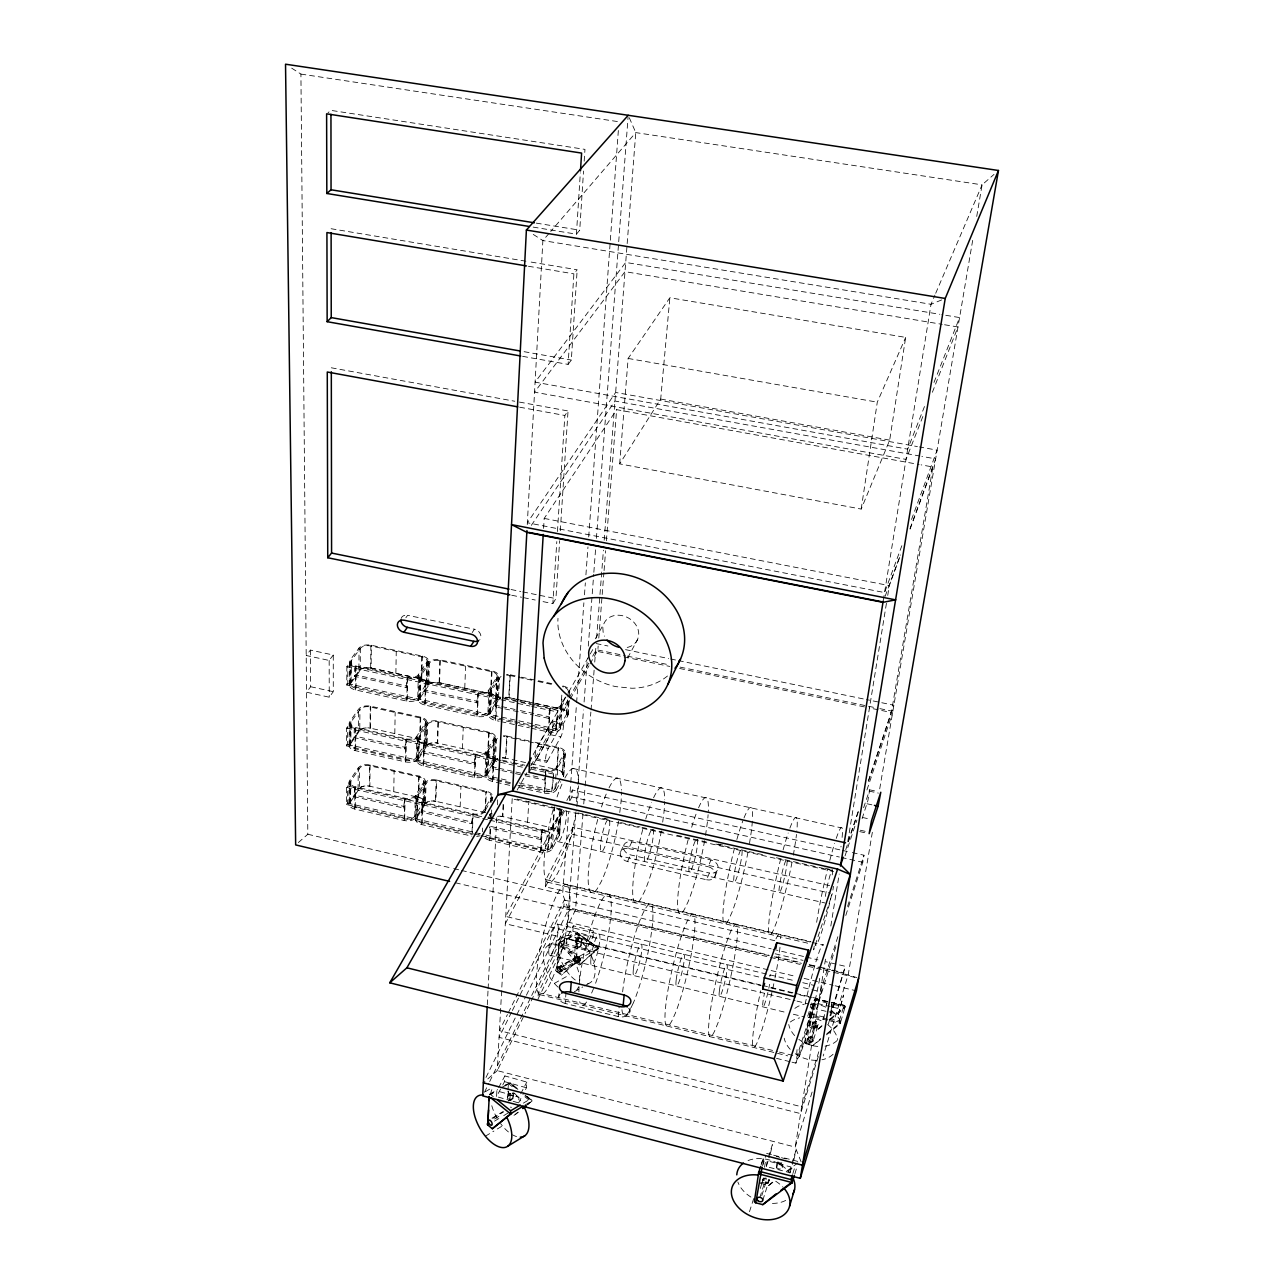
<?xml version="1.0" encoding="UTF-8"?>
<svg xmlns="http://www.w3.org/2000/svg" width="1284" height="1284" viewBox="0 0 1284 1284"><rect width="100%" height="100%" fill="white"/><g stroke="black" fill="none" stroke-linecap="round" stroke-linejoin="round"><path stroke-width="0.75" stroke-dasharray="5 3.75" d="M471.485 833.428L346.423 804.538L346.471 787.381L347.45 785.952L485.496 817.555M495.03 779.195L346.6 745.892L346.664 728.092L347.643 726.696L501.209 760.818M512.814 721.175L346.792 685.046L346.857 666.573L347.852 665.192L518.977 702.043M346.423 804.538L347.386 803.094L347.45 785.952M346.6 745.892L347.595 744.479L347.643 726.696M346.792 685.046L347.803 683.666L347.852 665.192M348.879 804.105L348.975 782.726M349.104 745.715L349.2 723.534M349.344 685.142L349.441 662.127M349.521 802.035L349.601 780.672L358.236 767.96A9.197 5.28 0.4 0 1 370.097 765.007L419.226 776.114A9.229 5.345 1.3 0 1 424.747 783.031L424.169 804.362L416.096 817.394A9.245 5.473 1.1 0 1 404.203 820.508L354.737 809.064A9.213 5.409 0.2 0 1 349.521 802.035L358.092 789.243L358.236 767.96M349.762 743.677L349.842 721.528L358.637 709.089A9.357 5.168 0.6 0 1 370.707 706.232L420.735 717.194A9.405 5.232 1.4 0 1 426.368 723.999L425.758 746.116L417.557 758.876A9.421 5.377 1.2 0 1 405.455 761.894L355.074 750.578A9.373 5.296 0.4 0 1 349.762 743.677L358.493 731.142L358.637 709.089M350.002 683.152L350.099 660.153L359.055 648.035A9.534 5.056 0.7 0 1 371.349 645.258L422.308 656.092A9.566 5.12 1.5 0 1 428.053 662.737L427.428 685.688L419.082 698.159A9.598 5.248 1.3 0 1 406.755 701.096L355.427 689.909A9.55 5.184 0.5 0 1 350.002 683.152L358.894 670.906L359.055 648.035M350.259 803.254L350.339 782.71M350.516 744.816L350.596 723.534M350.773 684.212L350.869 662.111M418.712 776.836L418.199 797.284L419.162 797.541A7.8 4.574 1.3 0 1 423.19 802.644L414.395 816.801A7.881 4.654 1.1 0 1 405.68 819.08L354.32 807.203A7.848 4.606 0.2 0 1 350.484 802.051L350.901 780.945L359.937 767.72A7.816 4.494 0.4 0 1 368.636 765.553L419.691 777.093A7.848 4.542 1.3 0 1 423.752 782.181L414.909 796.224A7.929 4.622 1.2 0 1 406.129 798.471L354.432 786.643A7.897 4.574 0.3 0 1 350.58 781.539L350.901 780.945M420.221 717.917L419.675 739.102L420.671 739.375A7.945 4.494 1.4 0 1 424.763 744.383L415.839 758.234A8.025 4.574 1.2 0 1 406.964 760.449L354.641 748.7A7.977 4.51 0.4 0 1 350.741 743.645L351.174 721.785L360.371 708.864A7.961 4.398 0.6 0 1 369.23 706.762L421.216 718.173A7.993 4.462 1.4 0 1 425.341 723.149L416.353 736.888A8.073 4.542 1.3 0 1 407.429 739.086L354.769 727.386A8.041 4.478 0.4 0 1 350.837 722.362L351.174 721.785M351.351 682.494L360.66 669.783A8.057 4.333 0.7 0 1 369.615 667.712L422.227 679.043A8.089 4.398 1.5 0 1 426.416 683.955L417.332 697.485A8.169 4.462 1.3 0 1 408.296 699.636L354.978 688.015A8.137 4.414 0.5 0 1 351.013 683.072L351.447 660.409L360.82 647.81A8.105 4.301 0.7 0 1 369.824 645.772L422.805 657.039A8.153 4.35 1.5 0 1 427.01 661.918L417.878 675.32A8.218 4.43 1.4 0 1 408.777 677.438L355.106 665.898A8.185 4.382 0.6 0 1 351.11 660.987L351.447 660.409M354.512 676.347L355.507 674.967L407.06 686.105L406.113 687.502L354.512 676.347L354.561 668.226L355.556 666.861A9.614 5.136 0.6 0 1 350.099 660.153M354.737 809.064L354.865 787.654A9.277 5.377 0.3 0 1 349.601 780.672M355.074 750.578L355.203 728.365A9.437 5.264 0.4 0 1 349.842 721.528M355.427 689.909L355.556 666.861M355.283 807.476L355.411 786.915M355.636 748.973L355.764 727.659M355.989 688.288L356.117 666.155M350.805 801.457L359.343 788.697L359.488 768.281M351.078 743.067L359.761 730.58L359.921 709.394M360.194 670.312L360.355 648.34M485.512 810.027L492.253 798.327A9.293 5.425 2.6 0 0 486.395 791.297L436.544 780.03L435.886 801.328A9.181 5.409 1.6 0 0 424.169 804.362A9.165 5.377 1.3 0 0 418.68 797.396L369.439 786.145L369.648 765.745M510.213 783.673L492.928 779.805L495.142 739.119A9.453 5.329 2.6 0 0 489.156 732.217L438.374 721.078L437.683 743.163A9.357 5.296 1.7 0 0 425.758 746.116A9.341 5.28 1.4 0 0 420.173 739.263L370.033 728.092L370.257 706.938M370.659 667.905L370.883 645.964M370.097 765.007L369.872 786.257A9.132 5.313 0.4 0 0 358.092 789.243M370.707 706.232L370.482 728.253A9.293 5.216 0.5 0 0 358.493 731.142M358.894 670.906A9.47 5.104 0.7 0 1 371.108 668.097L371.349 645.258M393.755 791.698L394.124 771.283M394.798 733.581L395.167 712.411M395.873 673.33L396.258 651.357M354.865 787.654L353.854 796.626L403.577 808.053L404.653 799.049A9.309 5.441 1.2 0 0 416.626 795.968L424.747 783.031A9.245 5.361 1.7 0 1 436.544 780.03M355.203 728.365L354.224 729.777L354.175 737.594L404.813 748.893L405.921 739.648A9.486 5.329 1.3 0 0 418.119 736.647L426.368 723.999A9.421 5.264 1.7 0 1 438.374 721.078M406.113 687.502L407.237 677.984A9.662 5.2 1.4 0 0 419.659 675.095L428.053 662.737A9.582 5.136 1.8 0 1 440.284 659.912L492.029 670.906A9.646 5.2 2.7 0 1 498.144 677.679L495.897 718.751L517.436 723.438M404.203 820.508L404.653 799.049M405.455 761.894L405.921 739.648M406.755 701.096L407.237 677.984M404.653 818.871L405.102 798.279M405.904 760.256L406.37 738.894M407.221 699.443L407.686 677.262M820.412 1039.591L812.852 1045.561L806.416 1043.972A1.653 1.091 10.8 0 1 805.132 1042.544L809.53 1014.874L814.409 999.69M414.828 816.223L415.342 795.647M416.273 757.672L416.802 736.326M417.781 696.923L418.327 674.774M415.534 819.497L416.064 798.054M416.995 760.947L417.557 738.701M418.504 700.181L419.082 677.085M416.931 818.63L417.461 798.054M418.423 760.048L418.969 738.685M419.964 699.25L420.526 677.085M473.17 813.863L472.287 834.504L421.184 822.659A7.881 4.671 1.5 0 1 417.123 817.427L417.942 796.24L426.448 782.791A7.865 4.574 1.7 0 1 435.099 780.576L486.909 792.292A7.913 4.622 2.6 0 1 491.21 797.46L482.944 811.745A7.977 4.703 2.5 0 1 474.229 814.056L421.73 802.051A7.945 4.654 1.5 0 1 417.637 796.834L417.942 796.24M492.928 779.805L491.9 779.532A8.089 4.671 2.8 0 1 487.503 774.3L495.833 760.176A8.009 4.574 2.9 0 1 497.711 758.812A9.421 5.377 2.9 0 0 494.067 761.3L486.395 774.3A9.486 5.457 2.5 0 1 474.358 777.382L423.222 765.89A9.437 5.393 1.5 0 1 417.557 758.876L418.119 736.647A9.502 5.345 1.6 0 0 423.816 743.613L422.677 752.889L474.101 764.365L475.321 755.056A9.55 5.409 2.5 0 0 487.422 752.007A9.566 5.441 2.8 0 0 493.473 759.101L484.694 773.658A8.073 4.638 2.5 0 1 475.866 775.921L422.757 763.996A8.025 4.59 1.6 0 1 418.6 758.86L419.451 736.92L428.102 723.759A8.009 4.478 1.7 0 1 436.913 721.608L489.686 733.196A8.057 4.526 2.6 0 1 494.067 738.268L485.673 752.264A8.121 4.606 2.5 0 1 476.797 754.494L423.319 742.617A8.089 4.558 1.6 0 1 419.146 737.514L419.451 736.92M420.462 697.501L429.209 684.549A8.105 4.414 1.8 0 1 438.101 682.446L491.531 693.938A8.153 4.462 2.6 0 1 495.977 698.945L487.503 712.716A8.218 4.542 2.5 0 1 478.515 714.915L424.378 703.134A8.185 4.494 1.6 0 1 420.141 698.095L421.024 675.352L429.819 662.512A8.169 4.366 1.8 0 1 438.775 660.441L492.574 671.885A8.202 4.43 2.7 0 1 497.052 676.845L488.514 690.503A8.282 4.51 2.5 0 1 479.478 692.67L424.972 680.937A8.234 4.446 1.7 0 1 420.703 675.93L421.024 675.352M421.216 678.771L421.778 656.782M418.68 797.396L419.226 776.114M420.173 739.263L420.735 717.194M424.843 705.044L425.469 681.916A9.678 5.232 1.7 0 1 419.659 675.095L419.082 698.159A9.614 5.28 1.6 0 0 424.843 705.044L476.974 716.392A9.662 5.345 2.5 0 0 489.22 713.406L497.02 700.711A9.566 5.248 2.6 0 0 490.953 693.89L439.561 682.831A9.518 5.184 1.8 0 0 427.428 685.688A9.502 5.168 1.5 0 0 421.714 678.995L422.308 656.092M421.104 812.082L422.019 810.621L472.432 822.193L471.581 823.686L421.104 812.082L422.211 803.062A9.325 5.457 1.5 0 1 416.626 795.968L416.096 817.394A9.261 5.505 1.5 0 0 421.633 824.537L471.838 836.141M421.633 824.537L422.211 803.062M423.222 765.89L423.816 743.613M422.179 822.932L422.725 802.323M423.752 764.269L424.33 742.89M425.405 703.391L425.999 681.194M422.885 803.254L423.447 782.775M424.474 744.961L425.052 723.727M426.111 684.516L426.705 662.48M423.367 801.457L423.913 780.993M424.94 743.211L425.518 721.993M426.593 682.815L427.187 660.779M424.699 802.291L425.293 780.977M426.304 744.078L426.914 721.977M427.973 683.714L428.615 660.779M417.412 816.817L425.453 803.832L426.031 783.352M418.905 758.266L427.074 745.555L427.668 724.304M428.76 685.094L429.386 663.058M485.4 812.628L435.485 801.232L436.127 780.768M494.067 761.3A9.389 5.361 2.6 0 0 488.129 754.35L437.298 743.019L437.956 721.801M439.176 682.639L439.85 660.634M439.561 682.831L440.284 659.912M460.153 806.866L460.956 786.386M462.417 748.588L463.251 727.354M464.76 688.144L465.627 666.107M471.581 823.686L472.769 814.634A9.373 5.521 2.5 0 0 484.662 811.488A9.389 5.553 2.8 0 0 484.196 813.623M425.469 681.916L424.314 691.45L476.717 702.797L477.969 693.216A9.726 5.296 2.5 0 0 490.295 690.262L498.144 677.679A9.662 5.216 3 0 1 500.872 675.528M472.014 832.16L472.769 814.634M474.358 777.382L475.321 755.056M476.974 716.392L477.969 693.216M474.807 775.729L475.722 754.302M477.423 714.723L478.386 692.477M579.036 959.18L559.022 944.559L559.102 943.114A1.605 0.883 61.3 0 1 560.289 942.681L579.196 956.468L578.795 959.726L561.365 975.198L556.614 971.394L559.214 942.649L577.591 932.954L598.071 947.592L598.167 948.844L579.405 965.022L573.996 961.058L576.356 933.179L597.798 947.383M482.399 831.791L482.575 828.036M485.111 773.08L486.09 751.686M487.92 712.155L488.947 689.941M485.914 775.68L486.957 753.387M488.739 714.755L489.814 691.611M484.967 812.531L485.914 792.035M488.674 732.939L487.679 754.189L488.69 754.462A8.009 4.558 2.6 0 1 493.04 759.566L493.794 738.862M490.504 693.681L491.531 671.612M485.496 810.686L486.395 791.297M488.129 754.35L489.156 732.217M490.953 693.89L492.029 670.906M487.374 774.894L488.369 753.483M490.231 713.936L491.258 691.691M487.776 773.69L488.787 752.28L496.876 738.878A8.073 4.542 2.9 0 1 497.389 738.38M495.897 718.751L494.854 718.478A8.234 4.558 2.8 0 1 490.36 713.342L491.692 690.535L499.909 677.454A8.218 4.446 3 0 1 501.081 676.524M489.942 818.598L490.215 812.997M490.761 801.794L490.937 798.054M499.974 770.143L492.237 768.426L492.623 760.561M502.814 708.431L495.207 706.794L496.764 677.422M490.344 817.394L490.52 813.655M491.066 802.452L491.339 796.866M493.168 758.972L494.212 737.674M496.106 698.368L497.181 676.267M559.455 808.984A9.357 5.505 3.9 0 1 560.787 813.863L559.278 835.306L552.248 848.788A9.373 5.65 3.8 0 1 540.5 852.03L489.541 840.234L490.215 826.286L541.415 838.051L540.612 839.559L489.364 827.779L490.215 826.286M509.716 785.327L492.398 781.442L493.473 759.101M495.351 720.404L496.491 697.212A9.742 5.313 2.8 0 1 490.295 690.262L489.22 713.406A9.678 5.361 2.8 0 0 495.351 720.404L499.139 721.223M555.153 807.716L554.142 807.443L552.73 828.003L553.741 828.276A7.913 4.719 3.9 0 1 558.251 833.557L550.595 848.21A7.977 4.799 3.8 0 1 541.992 850.57L490.071 838.612L490.616 827.345M491.499 813.879L491.692 809.995M491.676 818.325L492.045 810.557M492.526 800.831L492.719 796.947M494.533 759.951L495.608 737.77M497.486 699.379L498.609 676.363M495.415 760.738L496.459 739.44M490.648 712.748L498.401 700.101L499.492 678M487.294 1004.81L488.016 990.734M488.113 988.808L496.796 816.576M497.389 804.811L497.711 798.552M559.278 835.306A9.293 5.553 3.9 0 0 553.115 828.1L502.526 816.528L503.2 803.479M525.605 762.6L505.575 758.154L506.682 736.888L505.623 736.695A8.073 4.542 2.9 0 0 503.521 736.551M514.306 698.801L508.737 697.597L509.892 675.512L508.801 675.336A8.218 4.446 3 0 0 506.666 675.191M503.472 804.972L502.863 816.624A9.245 5.489 2.9 0 0 498.096 816.303M503.424 735.764A9.486 5.345 2.9 0 1 507.068 736.149L505.912 758.298A9.421 5.377 2.9 0 0 502.285 757.913M518.752 699.86L509.09 697.79L510.294 674.79A9.662 5.216 3 0 0 506.554 674.421M512.204 798.616L497.245 1070.647L483.362 1082.813M527.259 524.594L542.875 240.557L549.424 232.95M513.102 1101.303L518.624 1102.876L518.977 1097.146L496.876 1090.886L496.571 1096.616L501.883 1086.617M502.766 1084.948L504.532 1081.626L504.869 1075.912L526.809 1082.075L526.44 1087.789L522.957 1094.498M507.501 1098.751L508.4 1083.568A1.749 0.883 60.2 0 1 509.636 1083.231A1.749 0.915 -52.2 0 1 510.855 1083.744L517.901 1089.394M508.689 1095.734L508.865 1092.732M543.597 528.414L544.191 518.415L616.641 409.66L919.135 464.503M826.463 1034.824L840.458 1023.46L839.351 1020.78L829.994 1018.517M509.828 1100.805L510.278 1093.246M527.563 822.258L528.799 801.714M512.589 1098.879L512.781 1095.878M514.563 1093.182A2.921 2.022 3.6 0 1 512.589 1094.048L512.958 1092.861M513.552 1097.355L513.825 1092.844M543.052 601.618L552.842 603.624L556.807 541.575M557.449 531.56L564.848 415.47L568.042 410.96L516.746 401.603M522.684 356.358L568.106 364.399L573.884 273.861L577.174 269.768L527.965 261.551M533.181 227.107L576.42 234.153L580.336 172.858M552.842 603.624L555.924 598.633L559.663 540.741M560.306 530.757L568.042 410.96M568.106 364.399L571.332 360.034L577.174 269.768M576.42 234.153L579.726 230.173L583.546 171.045M584.188 161.19L584.958 149.377L330.935 110.376L328.062 112.687M540.612 839.559L541.912 830.459A9.437 5.601 3.8 0 0 553.725 827.249L560.787 813.863M525.124 775.761L544.464 780.078L545.78 770.721A9.614 5.505 3.8 0 0 557.818 767.607L564.976 754.494A9.534 5.409 3.9 0 0 558.636 747.448L532.78 741.783M535.139 715.429L548.461 718.318L549.809 708.688A9.807 5.377 3.7 0 0 562.071 705.67L565.313 699.941M540.5 852.03L541.912 830.459M519.33 787.493L544.336 793.111L545.267 778.602L544.464 780.078M545.395 776.627L545.78 770.721M531.287 728.237L548.3 731.944L549.809 708.688M540.933 850.377L542.281 829.673L491.066 817.956M560.338 778.874L554.608 789.323A8.137 4.719 3.8 0 1 545.844 791.634L544.769 791.442L546.165 769.951L526.841 765.649M534.722 703.199L561.911 709.089A8.218 4.526 3.9 0 1 566.629 714.177L558.765 728.205A8.282 4.622 3.8 0 1 549.841 730.452L548.75 730.259L550.194 707.933L533.101 704.242M481.259 835.691L547.69 851.035L549.648 832.241L495.207 819.77M520.421 784.893L551.671 791.907L553.677 772.486L530.356 767.302M514.772 721.592L555.795 730.516L557.866 710.421L536.471 705.815M538.124 995.967L538.349 992.628L564.623 938.46L761.075 985.63M774.782 940.707L545.475 886.827L545.957 879.62L572.937 827.201L833.46 886.538L832.899 890.101M547.69 851.035L549.648 832.241M551.671 791.907L553.147 780.447M553.276 778.457L553.677 772.486M555.795 730.516L557.866 710.421M550.996 847.601L552.393 826.928L559.696 812.965A7.961 4.687 3.9 0 0 557.657 808.904M555.009 788.745L555.539 780.945M555.667 778.987L556.47 767.286L563.853 753.612A8.121 4.606 3.9 0 0 559.214 748.46L506.682 736.888M559.166 727.643L560.691 705.349L565.217 697.372M558.187 748.187L556.726 769.517L557.754 769.774A8.057 4.638 3.9 0 1 562.36 774.974L563.612 754.222M560.867 708.816L561.878 694.066M553.115 828.1L554.592 806.705M564.976 754.494L563.403 776.74A9.47 5.441 3.9 0 0 557.112 769.646L558.636 747.448M548.3 731.944A9.742 5.425 3.8 0 0 560.482 728.879L567.688 715.958A9.646 5.329 3.9 0 0 561.269 709.009L562.183 695.559M552.248 848.788L553.725 827.249M544.336 793.111A9.55 5.537 3.8 0 0 556.277 789.965L556.791 782.502M557.304 775.054L557.818 767.607M560.482 728.879L562.071 705.67M557.994 834.167L559.439 813.591M566.372 714.771L567.544 698.127M558.347 832.947L559.792 812.371M562.456 774.364L563.965 753.018M566.726 713.583L567.769 698.801M567.897 696.955L568.282 691.418M567.688 715.958L568.78 700.55M559.663 833.894L561.188 812.451M563.804 775.343L565.377 753.114M568.09 714.594L569.181 699.202M569.326 697.276L569.727 691.514M557.031 971.988L559.054 942.954M526.36 995.277L568.491 909.537L562.633 894.226L568.603 812.387M569.47 800.413L570.642 784.444M570.786 782.454L576.468 704.611M576.612 702.605L583.883 602.806M584.477 594.829L585.343 582.856M585.921 574.863L587.96 546.92M588.698 536.937L618.407 129.748M512.38 1010.492L563.837 906.552L564.318 900.036L771.17 948.828M570.048 800.51L571.91 796.995L572.423 789.997L840.506 849.976A60.3 4.879 -77.5 0 0 841.052 846.22M558.701 997.154L558.941 993.8M537.9 999.305L564.141 945.04L564.623 938.46M545.475 886.827L572.407 834.263L572.937 827.201M531.688 995.501L567.544 922.04L575.842 811.761M576.596 801.778L578.089 781.828M578.233 779.821L583.498 709.988M584.092 701.995L587.398 658.098M588.297 646.125L593.706 574.285M593.85 572.279L595.648 548.332M596.402 538.365L628.069 117.293M566.1 943.852L566.517 938.331L573.306 925.78L593.577 931.044L593.112 936.55L586.467 949.213L566.1 943.852L572.889 931.269L573.306 925.78M628.727 1008.309A9.229 6.099 6.2 0 1 627.956 1015.034A9.229 6.099 6.2 0 1 618.23 1016.559L565.185 1003.446L565.955 993.383M582.968 813.928L575.537 909.826L525.076 1013.477M583.738 803.944L584.974 787.959M585.135 785.952L590.865 712.026M591.025 710.036L594.123 670.071M594.733 662.079L596.033 645.419M596.595 638.1L603.416 550.194M604.186 540.195L635.773 132.605L628.229 115.287M589.998 663.988L597.862 650.025L598.167 646.045M598.793 638.1L603.913 572.552M604.074 570.561L605.615 550.692M606.401 540.773L616.641 409.66M581.379 945.184L581.7 938.909L578.667 937.625A2.68 1.701 4.9 0 0 577.768 937.801L577.27 938.829A2.68 1.701 4.9 0 0 576.468 939.711L576.981 941.092L579.02 941.557A2.68 1.701 4.9 0 1 578.153 938.813L577.977 938.572M576.034 945.072L576.564 938.797L579.373 937.641A2.68 1.701 4.9 0 1 580.817 938.074M576.869 943.788L577.094 940.899M580.561 964.38L576.211 961.202L578.362 933.548M580.545 946.452L580.769 943.563M579.052 938.444L579.02 938.46A2.68 1.701 4.9 0 1 582.679 939.679A2.68 1.701 4.9 0 1 580.673 941.766L581.379 940.402A2.68 1.701 4.9 0 0 581.764 939.872L581.845 939.423A2.68 1.701 4.9 0 0 581.347 938.46M619.674 463.877L628.133 358.445L669.847 297.76L905.669 337.403L889.684 440.123L861.195 509.074L619.674 463.877L660.698 399.067L669.847 297.76M586.467 949.213L586.932 943.676L593.577 931.044M591.587 993.062L591.796 992.612A56.913 9.903 -76.8 0 0 593.866 987.733M618.23 1016.559L619.177 1006.479M629.914 1011.439L630.251 1008.084M576.853 806.432L578.282 793.416A58.599 11.797 -77.2 0 0 578.619 785.808M619.771 812.483L620.91 802.965A58.871 10.705 -77.3 0 0 621.44 791.987M662.688 822.129L663.94 812.595A59.144 9.582 -77.3 0 0 664.663 801.617M559.022 944.559L560.289 942.681M827.265 1020.266L810.814 1016.286A1.669 1.075 10.6 0 1 809.53 1014.874L814.361 999.851A1.669 1.252 19.4 0 1 816.175 999L845.45 1005.693L840.073 1024.086M705.526 835.435L707.372 822.322A59.433 8.442 -77.4 0 0 708.11 814.698M861.195 509.074L877.293 402.165L905.669 337.403M763.001 1164.251L763.868 1158.505M749.487 843.508L751.22 832.144A59.722 7.271 -77.4 0 0 752.36 821.15M760.706 1182.548A1.798 1.268 11.6 0 1 762.263 1182.404L762.84 1178.632M764.558 1167.284L765.713 1159.661M766.323 1166.578L767.206 1160.832L790.896 1166.963L789.965 1172.709L766.323 1166.578L769.79 1155.761M776.435 1166.081L776.9 1163.063M827.907 1019.319L809.546 1014.777M792.003 1062.189L795.887 1063.152L796.947 1056.427L815.533 998.695L845.241 1005.581M814.216 946.212L813.655 949.839L832.321 893.664M782.309 1167.589A3.033 2.135 11.8 0 0 778.441 1164.684A3.033 2.135 11.8 0 0 777.35 1168.215A3.033 2.135 11.8 0 0 782.309 1167.589L782.775 1164.572M806.416 1043.972L810.974 1015.451L816.319 998.647L811.873 1026.799A1.653 1.075 10.7 0 0 809.963 1027.425L814.361 999.851A1.653 1.059 10.5 0 1 816.303 999.225L826.061 1001.568M795.887 1063.152L814.473 1005.34L815.533 998.695L814.521 999.434M838.404 1014.312L843.54 995.052L838.404 1014.312L816.64 1009.064L836.077 945.843M825.5 959.132L795.213 1147.077L802.468 1165.198M830.828 926.037L839.206 874.051M883.296 600.366L931.012 304.292L934.945 295.095M821.888 989.884L816.64 1009.064M886.441 603.303L847.52 843.267L858.868 809.273M887.726 595.423L889.314 585.6L900.389 555.474M793.335 855.224L795.486 842.047A60.011 6.083 -77.4 0 0 796.481 834.423M826.142 1006.415L826.623 1003.494A2.793 1.782 10.8 0 0 826.575 1003.992A2.793 1.782 10.8 0 0 826.495 1005.083M831.069 1010.636L832.048 1004.794M828.308 1024.231L845.321 966.322L825.805 961.716M845.787 915.46L862.8 862.286L863.988 855.224L852.239 852.608M868.305 780.945L891.61 711.079L932.89 466.991L921.109 464.856M872.35 832.273L848.275 974.395L823.204 1055.994M879.717 788.841L973.047 238.134M976.723 216.434L982.083 184.848L994.009 174.399M524.851 1096.761L530.838 1101.56L527.58 1104.513M527.259 1096.44L532.122 1100.789L527.355 1104.946M598.392 948.298L578.378 933.869L576.131 933.725L597.237 948.956L580.207 958.522L561.365 975.198M597.237 948.956L579.405 965.022M627.667 657.889L637.667 639.336L638.678 635.371A18.634 15.536 28.7 0 0 622.226 615.646A18.634 15.536 28.7 0 0 602.854 627.796L603.111 632.033A18.634 15.536 28.7 0 0 604.555 636.206M862.11 818.646L867.856 800.783L869.669 789.837L863.602 807.78M794.892 1173.817L797.155 1166.337M792.87 1173.56L794.7 1167.573M839.351 1020.78L843.941 1005.661M808.005 1038.676L807.604 1040.008L813.173 1022.449M792.003 1163.336L795.887 1150.657L793.849 1160.014M789.965 1172.709L793.287 1161.827M812.114 1092.042L795.213 1147.077L497.245 1070.647L524.209 1015.259M818.791 1051.756L801.697 1106.808L499.444 1030.635L507.437 1014.537M829.994 1015.676L845.321 966.322M818.277 1056.555L800.606 1113.597L499.075 1037.376L511.481 1012.29M812.852 1045.561L820.749 1038.547M809.963 1027.425L817.94 1029.367L822.771 1024.776M776.467 1168.183L777.992 1163.304M824.665 1014.52L822.514 1021.39A27.783 20.624 19.5 0 0 808.134 1017.345M762.824 1200.267L769.26 1179.852M812.9 1041.613A2.777 2.07 19.5 0 0 809.594 1038.515A2.777 2.07 19.5 0 0 808.358 1041.87A2.777 2.07 19.5 0 0 812.9 1041.613L818.389 1024.134M760.144 1183.174L768.795 1185.421L773.995 1180.638M759.855 1197.555L764.51 1182.885M809.674 1040.666L814.04 1026.927M810.621 1038.612L810.942 1037.568M815.741 1022.465L816.062 1021.438M765.665 1182.42L766.034 1181.2M809.963 1042.72L810.284 1041.677M815.083 1026.558L815.404 1025.531M761.781 1195.661L766.933 1179.354A3.001 2.119 20.6 0 0 762.824 1180.574A3.001 2.119 20.6 0 0 766.869 1183.318A3.001 2.119 20.6 0 0 767.704 1179.868M812.002 1037.183L816.351 1023.46M768.362 1157.237L772.39 1144.622L770.352 1153.963M760.256 1188.486L763.595 1177.942A3.001 2.119 20.5 0 0 765.874 1181.152A3.001 2.119 20.5 0 0 769.277 1179.547M761.653 1163.32L763.354 1158.04M762.568 1165.711L765.906 1155.327M749.487 1211.695L753.66 1198.63M799.338 1056.202L803.752 1042.431M837.874 936.726L820.251 991.681L800.831 987.043M847.584 906.392L863.988 855.224M761.091 1165.07L763.482 1157.638M845.033 855.882L856.926 820.107M866.941 789.981L892.605 712.764L869.156 707.901M845.755 849.655L858.418 811.649M868.546 781.25L893.889 705.237L866.459 699.555M763.161 1179.258L763.482 1178.343M813.061 1022.85L813.237 1022.337M885.125 596.338L900.341 554.913M910.035 528.559L935.635 458.886L921.864 456.398M910.067 529.12L932.89 466.991M901.849 545.716L884.564 592.566L527.371 522.748L615.63 392.455L917.402 446.591M911.528 519.474L937.111 450.138L919.36 446.944M922.859 416.498L906.023 459.399L534.545 392.166L625.003 271.662L942.231 324.354M932.377 392.262L957.992 326.971L944.205 324.692M924.48 406.53L907.66 449.159L535.091 382.15L625.709 262.434L939.824 314.291M933.998 382.439L959.581 317.565L941.814 314.628M714.899 876.715L717.676 869.942M631.824 841.935L628.695 848.547A8.185 6.372 25.5 0 0 620.236 853.25A8.185 6.372 25.5 0 0 627.491 861.548L706.601 879.765L709.41 872.992A8.25 6.452 22.9 0 0 718.157 868.305A8.25 6.452 22.9 0 0 710.967 859.975L631.824 841.935A8.153 6.372 25.4 0 0 623.398 846.638A8.153 6.372 25.4 0 0 630.604 854.919L709.41 872.992M706.601 879.765A8.282 6.468 22.9 0 0 715.381 875.078A8.282 6.468 22.9 0 0 708.158 866.716L710.967 859.975M935.715 293.266L982.083 184.848L635.773 132.605L550.74 231.441M488.787 752.28L488.498 752.889A8.137 4.622 2.8 0 0 492.944 758.074L511.369 762.214M627.491 861.548L630.604 854.919M620.67 851.645L623.815 845.033M491.692 690.535L491.403 691.113A8.298 4.526 2.8 0 0 495.929 696.201L500.792 697.292M633.205 1003.205L629.674 1010.476A57.17 8.86 -76.9 0 1 621.889 1009.224M484.453 1092.267L488.835 1083.311M489.702 1081.513L530.806 997.299M485.994 1077.453L525.493 997.074M508.32 1012.739L564.318 900.036M518.624 1102.876L522.09 1096.167M520.726 1093.791L526.809 1082.075M564.511 811.071L505.318 923.71L760.609 984.989M562.231 809.321L505.719 916.423L760.064 977.284M566.854 800.542L572.423 789.997M498.657 1087.564L504.869 1075.912M556.277 789.965L560.739 781.699M547.433 761.043L560.787 736.952A7.56 1.589 -77.7 0 0 563.403 726.776A7.56 1.589 -77.7 0 0 561.654 724.449L551.253 722.186L537.691 746.1A7.672 1.685 -77.6 0 0 534.995 756.485A7.672 1.685 -77.6 0 0 536.905 758.716L547.433 761.043A7.688 1.637 -77.6 0 1 545.556 758.812A7.688 1.637 -77.6 0 1 548.252 748.428L561.654 724.449M529.024 772.31L569.342 700.679M570.321 698.929L589.003 665.738M536.905 758.716L550.419 734.689A7.543 1.621 -77.7 0 0 553.051 724.529A7.543 1.621 -77.7 0 0 551.253 722.186M517.099 790.142L526.905 772.743M530.822 765.794L568.122 699.7M569.101 697.95L588.73 663.17M592.646 656.22L595.599 651.004L669.847 666.444M533.261 754.543L567.672 693.841M568.652 692.108L589.292 655.691M590.271 653.957L593.224 648.757M595.294 638.806L603.817 623.815M548.461 718.318L549.279 716.873L516.987 709.875M556.63 971.073L562.52 974.556M492.237 768.426L493.104 766.949L496.972 767.816M474.101 764.365L474.984 762.905L423.608 751.445M495.207 706.794L496.089 705.365L499.893 706.184M495.608 698.624L496.491 697.212M476.717 702.797L477.616 701.369L425.245 690.038M403.577 808.053L404.492 806.593L354.817 795.181M404.813 748.893L405.76 747.465L355.154 736.181M552.393 826.928L552.008 827.522A8.041 4.767 3.8 0 1 543.357 829.865L542.281 829.673M472.223 632.547L474.422 629.224A7.11 5.762 33.6 0 1 480.12 633.461A7.11 5.762 33.6 0 1 479.863 639.512M531.319 525.365L614.972 401.041L919.89 456.045M556.47 767.286L556.068 767.864A8.185 4.687 3.8 0 1 547.257 770.143L546.165 769.951M560.691 705.349L560.289 705.911A8.346 4.574 3.7 0 1 551.301 708.126L550.194 707.933M405.872 617.748L407.638 615.309L474.422 629.224M310.375 650.089L310.664 686.731L306.523 692.204L329.25 697.196L333.294 691.675L333.262 655L310.375 650.089L306.202 655.498L329.169 660.441L333.262 655M425.453 803.832L425.887 803.27A7.816 4.606 1.6 0 1 434.474 801.039L435.485 801.232M498.401 700.101L498.818 699.555A8.169 4.478 3 0 1 500.728 698.223A9.598 5.264 3 0 0 497.02 700.711M427.074 745.555L427.508 744.993A7.961 4.51 1.7 0 1 436.255 742.826L437.298 743.019M359.343 788.697L359.793 788.151A7.768 4.526 0.4 0 1 368.428 785.968L369.439 786.145M359.761 730.58L360.226 730.034A7.913 4.43 0.5 0 1 369.006 727.916L370.033 728.092M298.353 842.545L307.823 834.263L300.921 74.087L290.152 67.169M513.985 1115.379L518.527 1111.751M515.269 1114.608L518.287 1112.185M830.266 1018.806L845.658 1006.271L830.957 1002.74M817.94 1029.367L823.943 1024.6M829.962 1019.833L845.354 1007.298L831.791 1004.04M826.784 1033.781L840.763 1022.417L829.737 1019.753M786.803 1171.104L798.022 1162.774M768.795 1185.421L773.61 1181.858M788.039 1171.136L794.459 1166.37M577.335 937.994L576.965 938.251A2.68 1.701 4.9 0 0 576.564 938.797L576.5 939.278A2.68 1.701 4.9 0 0 576.981 940.209L577.511 940.578A2.68 1.701 4.9 0 0 578.907 941.011L579.662 941.028A2.68 1.701 4.9 0 0 580.561 940.851L581.01 940.658M580.207 958.522L558.941 943.21L578.185 933.612M485.352 1136.212L493.907 1131.043M497.293 1128.989L502.397 1125.908M494.565 1118.974L501.739 1114.672M523.407 1103.133L529.73 1099.329L531.753 1100.051M494.565 1121.125L500.311 1117.674M503.729 1115.619L508.849 1112.522M524.514 1105.38L530.838 1101.56M530.597 1102.105L531.881 1101.335M492.029 1118.187L502.959 1111.607M492.944 1118.3L503.681 1111.848M508.271 1101.014L516.89 1095.862M489.702 1094.225L497.582 1089.554M505.543 1084.852L510.213 1082.877L519.763 1090.437M489.381 1094.835L495.752 1091.063M502.092 1087.307L508.4 1083.568A1.733 1.204 3.5 0 1 510.855 1083.744L510.855 1083.744M489.397 1094.658A1.766 0.883 60.3 0 1 490.6 1094.482L496.972 1090.71M504.901 1086.023L509.636 1083.231L516.296 1088.559M485.384 1091.689L490.552 1088.639M559.391 966.531L558.315 967.141L577.543 956.371L576.291 957.045M574.301 991.794L582.808 986.931M584.525 985.951L589.629 983.03M554.351 983.4L569.631 974.765M557.689 968.184L576.901 957.415M559.647 967.494L560.803 966.836M577.72 957.35L578.859 956.708M579.196 956.468L596.241 946.918M562.135 966.932L577.511 958.297M560.707 969.95L576.067 961.315M578.795 959.726L579.967 959.068M597.012 949.502L598.167 948.844M559.342 971.555L560.498 970.913M577.399 961.411L578.538 960.769M561.301 970.864L580.512 960.063M560.755 971.876A2.664 1.461 61 0 0 559.984 967.783A2.664 1.461 61 0 0 557.737 968.922A2.664 1.461 61 0 0 560.755 971.876L579.967 961.058A2.648 1.461 60.9 0 0 579.212 956.997A2.648 1.461 60.9 0 0 576.949 958.153A2.648 1.461 60.9 0 0 579.967 961.058M568.619 953.226L584.076 944.607M548.573 945.136L563.997 936.646M577.27 938.829L579.309 938.476A2.68 1.701 4.9 0 1 581.62 939.711A2.68 1.701 4.9 0 1 580.946 941.493M941.67 299.926L931.012 304.292L542.875 240.557L532.988 234.25M573.996 961.058L576.211 961.202M568.491 909.537L575.537 909.826L772.294 956.403M300.921 74.087L618.984 121.771M536.311 223.127L579.726 230.173M331.112 228.729L525.991 261.23M528.446 266.269L573.884 273.861M628.133 358.445L877.293 402.165M524.113 351.688L571.332 360.034M508.737 697.597L507.661 697.405A8.169 4.478 3 0 0 505.543 697.276M660.698 399.067L889.684 440.123M331.304 367.786L514.788 401.25M505.575 758.154L504.516 757.977A8.009 4.574 2.9 0 0 502.429 757.833M519.699 407.205L564.848 415.47M502.526 816.528L501.482 816.335A7.865 4.671 2.9 0 0 497.438 816.383M544.191 518.415L889.314 585.6M511.048 589.517L520.806 591.507M522.748 591.892L555.924 598.633M511.738 595.246L521.529 597.237M523.487 597.638L535.235 600.029M596.177 643.557L607.926 645.996M625.549 649.64L668.643 658.564M670.601 658.981L676.475 660.201M678.433 660.602L864.501 699.154M597.862 650.025L625.276 655.723M627.234 656.124L668.354 664.679M680.103 667.118L877.903 708.222M879.861 708.624L891.61 711.079M679.621 668.466L867.198 707.484M510.294 674.79L519.651 676.78M521.513 677.182L534.625 679.958M538.365 680.761L553.436 683.971M509.892 675.512L534.192 680.681M537.948 681.483L552.987 684.677M516.168 699.202L531.014 702.396M371.108 668.097L421.714 678.995M520.678 700.278L534.208 703.183M536.134 703.6L561.269 709.009M502.686 697.71L531.191 703.841M520.919 702.46L534.529 705.398M346.857 666.573L529.923 706.023M531.736 706.425L557.047 711.866M501.787 706.601L515.093 709.474M504.724 708.848L533.245 715.028M552.297 721.078L562.697 723.325M869.669 789.837L877.084 791.442M869.107 791.104L878.4 793.111M347.803 683.666L533.197 723.967M535.139 724.385L556.614 729.055M519.394 723.855L533.085 726.84M535.043 727.274L548.75 730.259M501.033 721.64L529.393 727.819M550.419 734.689L560.787 736.952M867.005 803.768L872.558 804.972M310.664 686.731L333.294 691.675M507.068 736.149L530.95 741.382M537.691 746.1L548.252 748.428M862.431 817.459L868.08 818.694M860.312 830.234L865.946 831.486M535.813 759.919L546.342 762.247M859.718 831.599L867.246 833.252M572.953 768.458L841.02 827.795M531.078 763.819L557.112 769.646M513.311 762.648L524.899 765.232M503.151 761.251L522.588 765.569M346.664 728.092L523.695 767.479M531.399 769.18L552.874 773.963M498.898 768.249L541.415 777.735M501.916 770.577L513.52 773.177M515.446 773.594L523.182 775.327M842.464 850.409L850.281 852.159M347.595 744.479L509.539 780.8M519.298 782.983L552.473 790.414M496.988 779.645L510.647 782.71M571.91 796.995L839.367 857.038M841.325 857.471L862.8 862.286M517.885 785.407L544.769 791.442M604.539 818.389L608.327 819.24M717.981 844.021L723.823 845.337M824.553 868.112L830.266 869.396M517.163 799.097L554.367 807.572M556.309 808.005L564.093 809.771M577.736 812.852L583.578 814.168M585.52 814.618L606.947 819.449M620.573 822.53L640.042 826.944M641.984 827.377L663.411 832.225M677.037 835.306L682.879 836.622M684.837 837.056L706.248 841.903M715.99 844.102L739.359 849.382M741.301 849.831L747.144 851.148M749.086 851.597L762.728 854.679M776.355 857.76L832.818 870.52M514.13 799.274L833.557 871.515M572.407 834.263L830.363 893.215M628.695 848.547L708.158 866.716M487.438 817.988L493.265 819.336M346.471 787.381L480.746 818.149M482.688 818.598L488.53 819.93M489.734 820.203L548.862 833.749M557.561 841.55L824.809 902.941M347.386 803.094L484.052 834.648M486.01 835.098L548.493 849.51M473.443 833.878L479.301 835.242M545.957 879.62L810.894 941.67M567.287 885.093L810.236 941.991M812.146 942.44L823.542 945.104A58.261 4.51 -77.3 0 0 804.827 1005.452M547.241 882.124L809.321 943.563M307.823 834.263L451.759 868.128M453.701 868.594L459.544 869.974M461.486 870.424L562.633 894.226M773.112 949.293L804.33 956.66M806.288 957.11L817.988 959.87M775.151 953.787L803.062 960.384M563.837 906.552L768.281 954.927M776.066 956.773L801.376 962.759M809.161 964.605L816.945 966.451M818.903 966.9L830.587 969.677M832.53 970.126L844.214 972.903M774.236 956.869L801.505 963.321M809.305 965.167L820.99 967.943M822.948 968.393L834.632 971.169M836.574 971.619L856.893 977.622M455.451 882.766L800.205 964.428M807.989 966.274L854.727 977.349M567.544 922.04L769.196 970.078M771.122 970.544L796.337 976.546M804.089 978.392L833.172 985.326M835.114 985.791L856.444 990.863M557.433 924.127L766.612 974.058M770.384 974.957L795.133 980.864M802.757 982.693L814.168 985.422M762.552 985.454L793.737 992.933M795.679 993.415L819.064 999.016M770.801 987.958L792.196 993.094M799.964 994.972L811.632 997.764M814.361 999.851L829.849 1003.574M817.523 1003.51L830.25 1006.56M832.08 1007.009L839.351 1008.759M564.141 945.04L795.069 1000.653M796.995 1001.119L808.647 1003.928M810.589 1004.393L814.473 1005.34M824.392 1017.169L811.344 1014.007A1.685 1.252 19.5 0 0 809.53 1014.874M830.555 1021.069L840.458 1023.46M549.584 955.168L785.744 1012.402M793.368 1014.248L804.811 1017.024M811.873 1026.799L818.261 1028.356M805.132 1042.544L813.189 1044.518M538.349 992.628L777.494 1051.628M779.452 1052.11L793.047 1055.464M539.633 994.602L787.702 1055.865M776.499 1058.353L790.077 1061.707M562.376 686.683L563.435 686.94M766.596 1153.369L771.893 1154.733M773.658 1155.199L780.736 1157.012M784.428 1157.975L797.942 1161.458M776.403 1156.435L779.741 1157.301M781.426 1157.719L786.434 1159.019M572.889 931.269L593.112 936.55M762.263 1182.404L769.18 1184.217M566.517 938.331L586.932 943.676M490.071 838.612L489.06 838.34A7.945 4.751 2.8 0 1 485.432 836.077M504.532 1081.626L526.44 1087.789M498.401 1097.13L511.273 1100.789M524.995 1095.075L532.122 1100.789M525.702 1096.087L529.73 1099.329M508.4 1083.568L514.386 1088.367M490.6 1094.482L493.265 1096.648M508.576 1092.347L508.641 1092.411A2.921 2.022 3.6 0 1 508.079 1091.239M329.169 660.441L329.25 697.196M565.185 1003.446A9.165 6.035 4.8 0 1 560.081 994.233M637.667 639.336A18.634 15.536 28.7 0 1 623.944 647.81M667.471 676.01A65.741 54.827 28.7 0 1 631.937 688.256L615.662 686.603A65.741 54.827 28.7 0 1 557.994 618.326M579.244 984.716A56.913 9.903 -76.8 0 1 598.697 906.215A56.913 9.903 -76.8 0 1 610.831 916.054L609.338 928.316A56.913 9.903 -76.8 0 1 594.556 985.951M586.627 1001.985A56.913 9.903 -76.8 0 1 579.71 1001.713M578.891 991.778A56.913 9.903 -76.8 0 1 579.116 986.577M769.26 976.241A16.435 1.589 -77.2 0 1 770.577 975.936M769.597 984.33A16.435 1.589 -77.2 0 1 768.811 988.311M767.896 992.468A16.435 1.589 -77.2 0 1 762.728 1003.96L763.049 1001.103A16.435 1.589 -77.2 0 1 764.413 993.495M819.738 978.36A58.261 4.51 -77.3 0 1 803.656 1044.582L800.847 1052.639A58.261 4.51 -77.3 0 1 797.155 1048.482M811.408 1002.948A16.515 1.284 -77.3 0 1 807.106 1017.297M775.969 938.909A57.989 5.634 -77.2 0 1 780.463 938.556M779.998 947.191A57.989 5.634 -77.2 0 1 778.923 955.81L776.9 968.168A57.989 5.634 -77.2 0 1 774.557 980.222M773.819 983.753A57.989 5.634 -77.2 0 1 760.513 1033.989L757.464 1041.95A57.989 5.634 -77.2 0 1 760.738 990.799M622.628 991.874A57.17 8.86 -76.9 0 1 642.161 915.027A57.17 8.86 -76.9 0 1 652.288 925.86L650.667 938.139A57.17 8.86 -76.9 0 1 633.397 1002.82M566.244 810.91A16.612 3.338 -77.2 0 1 566.421 816.319L566.003 820.059A16.612 3.338 -77.2 0 1 560.691 838.821A16.612 3.338 -77.2 0 1 556.694 838.051L556.774 834.937A16.612 3.338 -77.2 0 1 563.756 810.3M609.579 820.717A16.692 3.033 -77.3 0 1 609.627 826.11L609.194 829.865A16.692 3.033 -77.3 0 1 603.945 848.756A16.692 3.033 -77.3 0 1 600.334 848.066L600.463 844.936A16.692 3.033 -77.3 0 1 607.332 820.155M609.033 787.862A58.871 10.705 -77.3 0 1 621.408 790.109M618.503 821.262A58.871 10.705 -77.3 0 1 601.233 881.659L597.188 888.865A58.871 10.705 -77.3 0 1 588.168 876.844A58.871 10.705 -77.3 0 1 598.665 816.207M601.474 806.994A58.871 10.705 -77.3 0 1 606.851 792.549M564.896 778.04A58.599 11.797 -77.2 0 1 578.602 782.454M576.051 811.665A58.599 11.797 -77.2 0 1 548.493 882.718A58.599 11.797 -77.2 0 1 553.629 807.973M557.047 796.995A58.599 11.797 -77.2 0 1 563.387 781.041M652.914 829.336A16.772 2.712 -77.3 0 1 653.251 836.012L652.77 839.752A16.772 2.712 -77.3 0 1 647.617 858.771A16.772 2.712 -77.3 0 1 644.375 858.161L644.568 855.032A16.772 2.712 -77.3 0 1 651.325 830.106M653.588 797.781A59.144 9.582 -77.3 0 1 664.679 799.739M661.356 830.957A59.144 9.582 -77.3 0 1 644.424 891.722L640.62 899.025A59.144 9.582 -77.3 0 1 632.739 887.886A59.144 9.582 -77.3 0 1 643.091 828.212M645.74 819.032A59.144 9.582 -77.3 0 1 651.518 802.516M787.124 860.874A17.013 1.717 -77.4 0 1 786.659 866.251L786.033 870.022A17.013 1.717 -77.4 0 1 781.17 889.395A17.013 1.717 -77.4 0 1 779.099 889.058L779.468 885.928A17.013 1.717 -77.4 0 1 785.856 860.521M832.514 869.926A17.093 1.38 -77.5 0 1 831.984 876.523M825.323 896.425A17.093 1.38 -77.5 0 1 828.822 879.765A17.093 1.38 -77.5 0 1 832.16 869.83M836.221 838.436A60.3 4.879 -77.5 0 1 841.935 839.19M831.631 894.788A60.3 4.879 -77.5 0 1 821.343 932.954L818.534 940.642A60.3 4.879 -77.5 0 1 815.035 944.896M816.656 922.297A60.3 4.879 -77.5 0 1 827.394 869.878M829.785 860.441A60.3 4.879 -77.5 0 1 834.616 843.379M789.901 828.116A60.011 6.083 -77.4 0 1 796.818 831.053M791.987 862.366A60.011 6.083 -77.4 0 1 776.483 922.49L773.417 930.081A60.011 6.083 -77.4 0 1 769.132 919.649A60.011 6.083 -77.4 0 1 780.624 859.301M783.096 849.928A60.011 6.083 -77.4 0 1 788.167 833.011M697.18 839.335A16.852 2.391 -77.4 0 1 697.292 845.995L696.763 849.751A16.852 2.391 -77.4 0 1 691.707 868.883A16.852 2.391 -77.4 0 1 688.85 868.369L689.091 865.239A16.852 2.391 -77.4 0 1 692.461 848.788A16.852 2.391 -77.4 0 1 696.57 839.19M742.104 850.682A16.933 2.054 -77.4 0 1 741.767 856.075L741.189 859.847A16.933 2.054 -77.4 0 1 736.23 879.091A16.933 2.054 -77.4 0 1 733.758 878.657L734.063 875.528A16.933 2.054 -77.4 0 1 740.579 850.281M744.014 817.908A59.722 7.271 -77.4 0 1 752.472 819.272M747.93 852.399A59.722 7.271 -77.4 0 1 732.041 912.138L728.734 919.633A59.722 7.271 -77.4 0 1 723.229 908.96A59.722 7.271 -77.4 0 1 734.336 848.836M736.856 839.527A59.722 7.271 -77.4 0 1 742.794 821.038M698.576 807.797A59.433 8.442 -77.4 0 1 708.303 811.327M704.611 840.731A59.433 8.442 -77.4 0 1 688.031 901.882L684.468 909.281A59.433 8.442 -77.4 0 1 677.759 898.367A59.433 8.442 -77.4 0 1 688.481 838.468M691.659 827.265A59.433 8.442 -77.4 0 1 696.634 812.579M513.616 1093.069A2.921 2.022 3.6 0 1 512.91 1093.727M508.287 1091.239A2.921 2.022 3.6 0 0 508.095 1091.641L508.592 1093.262L510.807 1093.824A2.921 2.022 3.6 0 1 509.507 1092.909A2.921 2.022 3.6 0 0 510.647 1093.294L511.481 1093.31A2.921 2.022 3.6 0 0 512.46 1093.101M510.438 1107.161A2.905 1.461 59.9 0 1 511.465 1107.386M516.553 1136.581A29.034 14.573 60 0 1 512.541 1134.815M508.416 1131.942A29.034 14.573 60 0 1 500.535 1123.516M497.149 1118.332A29.034 14.573 60 0 1 491.483 1104.481M490.6 1094.514A29.034 14.573 60 0 1 492.253 1088.912M514.9 1093.631A29.034 14.573 60 0 1 520.598 1100.853M558.075 987.139A26.643 14.573 61 0 1 543.581 953.9A26.643 14.573 61 0 1 563.114 948.09A26.643 14.573 61 0 1 579.71 980.703M578.57 986.802A26.643 14.573 61 0 1 576.789 989.804M575.28 980.013A26.499 14.654 60.9 0 1 560.193 940.963A26.499 14.654 60.9 0 1 588.73 950.914A26.499 14.654 60.9 0 1 586.531 983.945M781.667 1163.673A3.049 2.135 11.7 0 1 777.414 1162.245M781.812 1162.822A3.049 2.119 11.7 0 1 777.895 1161.827M768.378 1179.498A3.001 2.119 20.5 0 1 766.757 1182.548A3.001 2.119 20.5 0 1 763.081 1179.659A3.001 2.119 20.5 0 1 767.11 1178.487M775.713 1181.232A30.302 21.17 20.7 0 1 782.999 1187.154M785.712 1200.428A30.03 21.122 20.6 0 1 768.907 1203.22M750.899 1197.057A30.03 21.122 20.6 0 1 737.867 1182.018M748.026 1160.575A30.03 21.122 20.6 0 1 789.933 1173.046M831.406 1004.136A2.793 1.782 10.8 0 1 831.454 1006.271M831.502 1003.269A2.793 1.782 10.8 0 1 831.213 1005.677M830.812 1011.086A2.793 1.782 10.9 0 1 829.737 1011.712M833.091 1054.26A27.783 20.624 19.5 0 1 821.937 1059.781M816.383 1060.343A27.783 20.624 19.5 0 1 794.379 1053.089M790.19 1049.317A27.783 20.624 19.5 0 1 784.203 1038.194M790.334 1022.016A27.783 20.624 19.5 0 1 799.643 1017.891M827.538 1024.552A27.783 20.624 19.5 0 1 837.714 1039.671M837.264 1040.409A27.558 20.576 19.4 0 1 823.477 1046.348M817.812 1046.428A27.558 20.576 19.4 0 1 798.825 1039.35M794.668 1035.594A27.558 20.576 19.4 0 1 788.745 1024.52M794.86 1008.389A27.558 20.576 19.4 0 1 804.105 1004.265M812.531 1003.687A27.558 20.576 19.4 0 1 826.8 1007.699M831.791 1010.829A27.558 20.576 19.4 0 1 841.293 1023.525M492.398 781.442A9.502 5.473 2.8 0 1 486.395 774.3L487.422 752.007L495.142 739.119A9.486 5.345 2.9 0 1 497.839 736.904M505.382 697.405A9.598 5.264 3 0 1 509.09 697.79M562.841 685.961A9.71 5.28 3.8 0 1 569.326 692.862M565.265 687.646A8.266 4.494 3.8 0 1 568.186 691.996M489.541 840.234A9.325 5.585 2.8 0 1 484.758 837.906M489.445 818.406A9.389 5.553 2.8 0 1 488.385 818.004M492.253 798.327A9.309 5.457 2.9 0 1 492.719 797.685M489.156 817.346A7.993 4.719 2.8 0 1 488.321 816.945M480.023 835.724A9.309 5.569 2.4 0 1 476.669 836.462M489.364 814.313A9.229 5.473 2.6 0 1 490.713 815.533M480.104 833.798A7.929 4.735 2.4 0 1 478.386 834.439M489.525 815.003A7.865 4.654 2.6 0 1 489.926 815.581M401.154 618.439A7.062 5.666 35.8 0 1 407.638 615.309M548.798 949.309L548.733 952.166A16.05 3.098 -76.7 0 0 552.65 951.942A16.05 3.098 -76.7 0 0 557.802 933.564L558.187 930.049A16.05 3.098 -76.7 0 0 554.335 927.305A16.05 3.098 -76.7 0 0 548.798 949.309M590.849 959.469L590.752 962.342A16.13 2.809 -76.8 0 0 594.315 962.021A16.13 2.809 -76.8 0 0 599.387 943.531L599.805 940.016A16.13 2.809 -76.8 0 0 596.354 937.352A16.13 2.809 -76.8 0 0 590.849 959.469M633.301 969.741L633.14 972.598A16.21 2.52 -76.9 0 0 636.366 972.197A16.21 2.52 -76.9 0 0 641.358 953.595L641.807 950.08A16.21 2.52 -76.9 0 0 638.774 947.496A16.21 2.52 -76.9 0 0 633.301 969.741M676.154 980.093L675.93 982.95A16.275 2.215 -77 0 0 678.803 982.469A16.275 2.215 -77 0 0 683.714 963.754L684.212 960.223A16.275 2.215 -77 0 0 681.579 957.736A16.275 2.215 -77 0 0 676.154 980.093M719.409 990.542L719.12 993.415A16.355 1.91 -77.1 0 0 721.64 992.821A16.355 1.91 -77.1 0 0 726.455 973.994L726.985 970.463A16.355 1.91 -77.1 0 0 724.77 968.072A16.355 1.91 -77.1 0 0 719.409 990.542M569.743 906.344L568.395 918.574A56.656 10.93 -76.7 0 1 540.163 994.811A56.656 10.93 -76.7 0 1 549.135 913.999A56.656 10.93 -76.7 0 1 569.743 906.344M694.114 935.747L692.365 948.057A57.443 7.8 -77 0 1 675.384 1013.108L671.869 1020.876A57.443 7.8 -77 0 1 666.765 997.652A57.443 7.8 -77 0 1 686.121 923.581A57.443 7.8 -77 0 1 694.114 935.747M736.326 945.73L734.432 958.073A57.716 6.725 -77.1 0 1 717.756 1023.509L714.466 1031.373A57.716 6.725 -77.1 0 1 710.726 1008.373A57.716 6.725 -77.1 0 1 729.745 933.837A57.716 6.725 -77.1 0 1 736.326 945.73M508.576 1098.671A2.921 2.038 3.6 0 0 513.456 1097.932A2.921 2.038 3.6 0 0 509.892 1095.316A2.921 2.038 3.6 0 0 508.576 1098.671M559.615 967.301A2.664 1.461 61 0 0 562.36 970.881A2.664 1.461 61 0 0 562.312 967.141A2.664 1.461 61 0 0 559.615 967.301M576.869 946.276A2.68 1.701 4.9 0 0 581.299 945.666A2.68 1.701 4.9 0 0 577.961 943.451A2.68 1.701 4.9 0 0 576.869 946.276M574.975 958.683A2.648 1.461 60.9 0 0 577.72 962.23A2.648 1.461 60.9 0 0 577.688 958.506A2.648 1.461 60.9 0 0 574.975 958.683M575.794 958.795A2.648 1.461 60.9 0 0 578.827 961.716A2.648 1.461 60.9 0 0 578.057 957.639A2.648 1.461 60.9 0 0 575.794 958.795M558.893 968.28A2.664 1.461 61 0 0 561.927 971.218A2.664 1.461 61 0 0 561.14 967.141A2.664 1.461 61 0 0 558.893 968.28M808.615 1039.799A2.777 2.07 19.5 0 0 813.286 1040.2A2.777 2.07 19.5 0 0 810.621 1036.782A2.777 2.07 19.5 0 0 808.615 1039.799M812.981 1026.06A2.761 2.054 19.4 0 0 817.619 1026.446A2.761 2.054 19.4 0 0 814.971 1023.059A2.761 2.054 19.4 0 0 812.981 1026.06M813.815 1024.696A2.761 2.054 19.4 0 0 818.325 1024.423A2.761 2.054 19.4 0 0 815.051 1021.358A2.761 2.054 19.4 0 0 813.815 1024.696M813.494 1025.723A2.761 2.054 19.4 0 0 818.004 1025.451A2.761 2.054 19.4 0 0 814.73 1022.369A2.761 2.054 19.4 0 0 813.494 1025.723M808.695 1040.826A2.777 2.07 19.5 0 0 813.237 1040.57A2.777 2.07 19.5 0 0 809.931 1037.472A2.777 2.07 19.5 0 0 808.695 1040.826"/><path stroke-width="1.5" d="M760.626 1166.546L758.683 1172.533L754.414 1201.102A1.814 1.3 11.7 0 0 755.762 1202.803L762.76 1204.649L792.228 1182.596L791.04 1179.595L760.642 1171.698A1.83 1.3 20.7 0 0 758.683 1172.533L758.651 1172.741M487.198 1006.736L482.704 1095.862L800.301 1178.327L856.444 990.863L998.471 170.483L285.529 64.2L295.657 844.92L449.609 881.386M497.903 794.555L526.392 230.045L628.229 115.287M522.925 1106.326L511.786 1113.035L492.334 1128.748L487.727 1124.961L489.236 1096.552M488.578 1110.034L487.872 1123.227A1.733 1.22 3 0 0 487.727 1124.961M489.076 1100.549L489.284 1096.729M512.637 790.623L526.938 530.597M543.228 534.417L529.024 772.31L845.578 842.834M492.334 1128.748L510.246 1114.368L510.679 1110.788L520.229 1105.043M580.464 170.884L581.604 153.085L326.618 113.827L326.826 193.483L529.249 226.465M561.589 993.094A9.165 6.035 4.8 0 1 570.465 992.131L571.252 982.083L624.152 995.036A9.261 6.083 6.1 0 1 630.572 1002.932A9.261 6.083 6.1 0 1 619.177 1006.479L565.955 993.383A9.197 6.019 4.8 0 1 559.824 985.582A9.197 6.019 4.8 0 1 571.252 982.083M627.282 1006.945A9.229 6.099 6.2 0 0 623.189 1005.099L624.152 995.036M758.683 1172.533L758.716 1172.469A1.83 1.284 11.4 0 0 760.064 1174.234L792.228 1182.596M808.503 950.16L796.642 985.566L794.924 996.769L762.664 989.001L764.253 977.814L776.756 942.697L808.503 950.16L806.785 961.267M775.953 948.25L776.756 942.697M755.762 1202.803L762.086 1167.204M840.474 866.138L883.199 601.04M800.301 1178.327L945.233 298.466L998.471 170.483M878.112 806.192L880.792 792.244L871.451 820.893L869.14 833.669L878.112 806.192L874.404 805.373M789.58 1206.158L794.507 1189.706M858.627 978.264L802.468 1165.198L483.362 1082.813M791.827 1183.222L794.427 1175.325M791.04 1179.595L792.421 1175.069M762.76 1204.649L776.066 1193.879M783.176 1081.064L850.345 874.484L840.683 864.854L512.621 790.96L497.887 794.796L389.758 982.806L783.176 1081.064L774.204 1058.738L837.601 869.091L850.345 874.484M840.683 864.854L843.219 857.263M762.664 989.001L764.638 983.448M667.696 684.709L680.536 659.013M512.621 790.96L531.287 758.009M389.758 982.806L406.9 967.799L505.88 794.186L837.601 869.091M553.548 616.416L568.475 591.94M470.634 646.317A7.126 5.778 33.6 0 0 477.616 641.679A7.126 5.778 33.6 0 0 471.116 634.2L404.107 620.204A7.094 5.682 35.8 0 0 397.35 624.843A7.094 5.682 35.8 0 0 403.866 632.274L470.634 646.317L473.924 641.31A7.11 5.762 33.6 0 0 478.755 640.539M403.866 632.274L407.381 627.362L473.924 641.31M509.78 594.845L327.741 557.754L331.577 553.051L331.32 371.766M520.71 356.005L327.147 321.69L331.24 317.597L331.112 232.677M326.826 193.483L331.047 189.775L330.951 114.34M523.053 1108.14L526.071 1105.733M522.829 1108.573L525.846 1106.15M780.913 1190.316L790.591 1183.174M507.742 1146.243L524.851 1135.746M510.246 1114.368L511.546 1113.581M497.887 794.796L505.88 794.186M331.047 189.775L534.337 222.806M526.392 230.045L945.233 298.466M526.472 265.932L326.922 232.548L327.147 321.69M331.24 317.597L520.164 350.997M517.725 406.851L327.276 372.007L327.741 557.754M528.831 532.395L883.039 601.987M331.577 553.051L509.106 589.131M764.253 977.814L796.642 985.566M570.465 992.131L623.189 1005.099M406.9 967.799L774.204 1058.738M497.261 1099.89L510.679 1110.788M490.632 1097.692L510.47 1113.822M561.188 604.266A65.741 54.827 28.7 0 1 648.34 583.064A65.741 54.827 28.7 0 1 675.015 668.258M619.273 647.361A18.634 15.536 28.7 0 1 607.091 640.074M506.522 1116.743A29.211 14.445 60 0 1 504.532 1147.527A29.211 14.445 60 0 1 476.541 1121.333A29.211 14.445 60 0 1 483.41 1095.091M523.792 1106.343A29.034 14.573 60 0 1 520.261 1137.159M784.941 1189.401A30.302 21.17 20.7 0 1 773.032 1219.367A30.302 21.17 20.7 0 1 732.458 1198.165A30.302 21.17 20.7 0 1 757.271 1174.956M792.886 1177.765A30.03 21.122 20.6 0 1 792.79 1193.959M736.775 1174.86A30.03 21.122 20.6 0 1 743.484 1163.063M407.381 627.362A7.062 5.666 35.8 0 1 400.897 619.963M625.051 660.634L624.04 664.647A18.987 15.681 28.8 0 1 605.422 672.688A18.987 15.681 28.8 0 1 588.907 657.103L588.634 652.818A18.987 15.681 28.8 0 1 608.279 640.604A18.987 15.681 28.8 0 1 625.051 660.634M895.59 599.853L882.991 602.34L526.841 532.346L511.53 524.578L895.59 599.853M544.159 658.05L543.004 643.043A66.961 55.324 28.8 0 1 638.132 609.804A66.961 55.324 28.8 0 1 645.595 707.628A66.961 55.324 28.8 0 1 544.159 658.05M488.401 1121.831A2.921 1.445 60.1 0 0 491.628 1125.217A2.921 1.445 60.1 0 0 490.729 1120.884A2.921 1.445 60.1 0 0 488.401 1121.831M757.737 1200.572A3.033 2.119 20.7 0 0 762.696 1200.652A3.033 2.119 20.7 0 0 759.277 1197.234A3.033 2.119 20.7 0 0 757.737 1200.572"/></g></svg>
